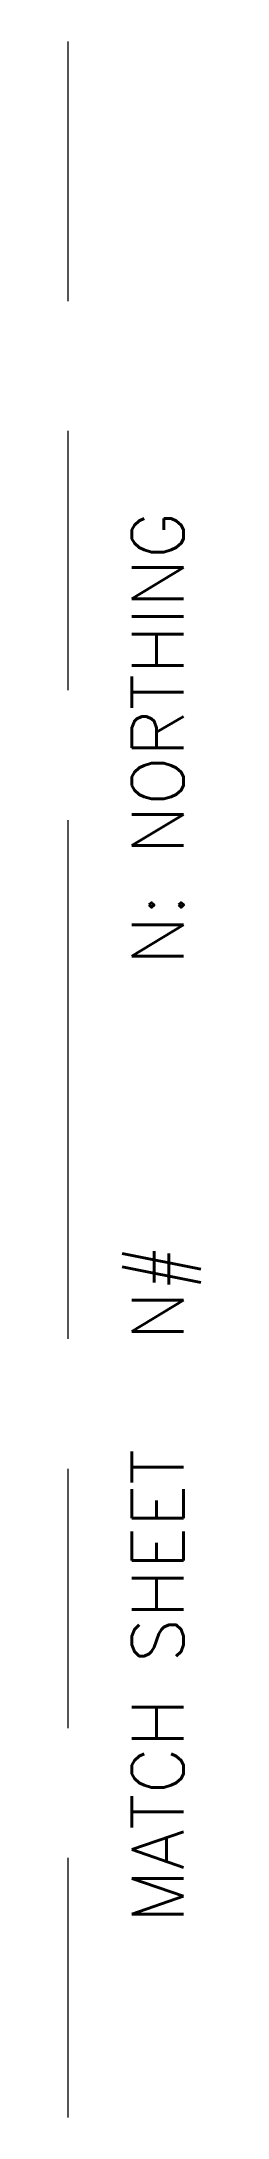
# Model space of a CAD drawing. Extents: x 0 to 0.26, y -2 to 2.
import ezdxf
from ezdxf.enums import TextEntityAlignment as Align

# ---------------------------------------------------------------- set-up
doc = ezdxf.new("R2010")
doc.units = 21
doc.header["$MEASUREMENT"] = 0
doc.linetypes.add('DASHED', pattern=[0.75, 0.5, -0.25])
doc.layers.get('0').update_dxf_attribs({"lineweight": 15})
doc.styles.add('Text', font='romans.shx', dxfattribs={"height": 0.1})

msp = doc.modelspace()

# ---------------------------------------------------------------- linework, layer by layer
at = {"linetype": 'DASHED', "lineweight": 5}
for p, q in [((0, 0), (0, 2)), ((0, -2), (0, 0))]:
    msp.add_line(p, q, dxfattribs=at)

# ---------------------------------------------------------------- texts
at = {"lineweight": 5, "char_height": 0.1, "attachment_point": 1, "rotation": 90, "style": 'Text'}
for s, insert in [('N:', (0.1232, 0.2206)), ('MATCH SHEET', (0.1232, -1.6253))]:
    msp.add_mtext_dynamic_manual_height_columns(s, width=1.151748, gutter_width=0.5, heights=[0], dxfattribs=dict(at, insert=insert))
at = {"lineweight": 5, "style": 'Text'}
for tag, text, p in [('NORTHING', '1000.00', (0.1232, 0.4335)), ('N#', '1', (0.1232, -0.5024))]:
    msp.add_attdef(tag, text=text, height=0.1, rotation=90, dxfattribs=at).set_placement(p, align=Align.TOP_LEFT)

doc.saveas('drawing.dxf')
